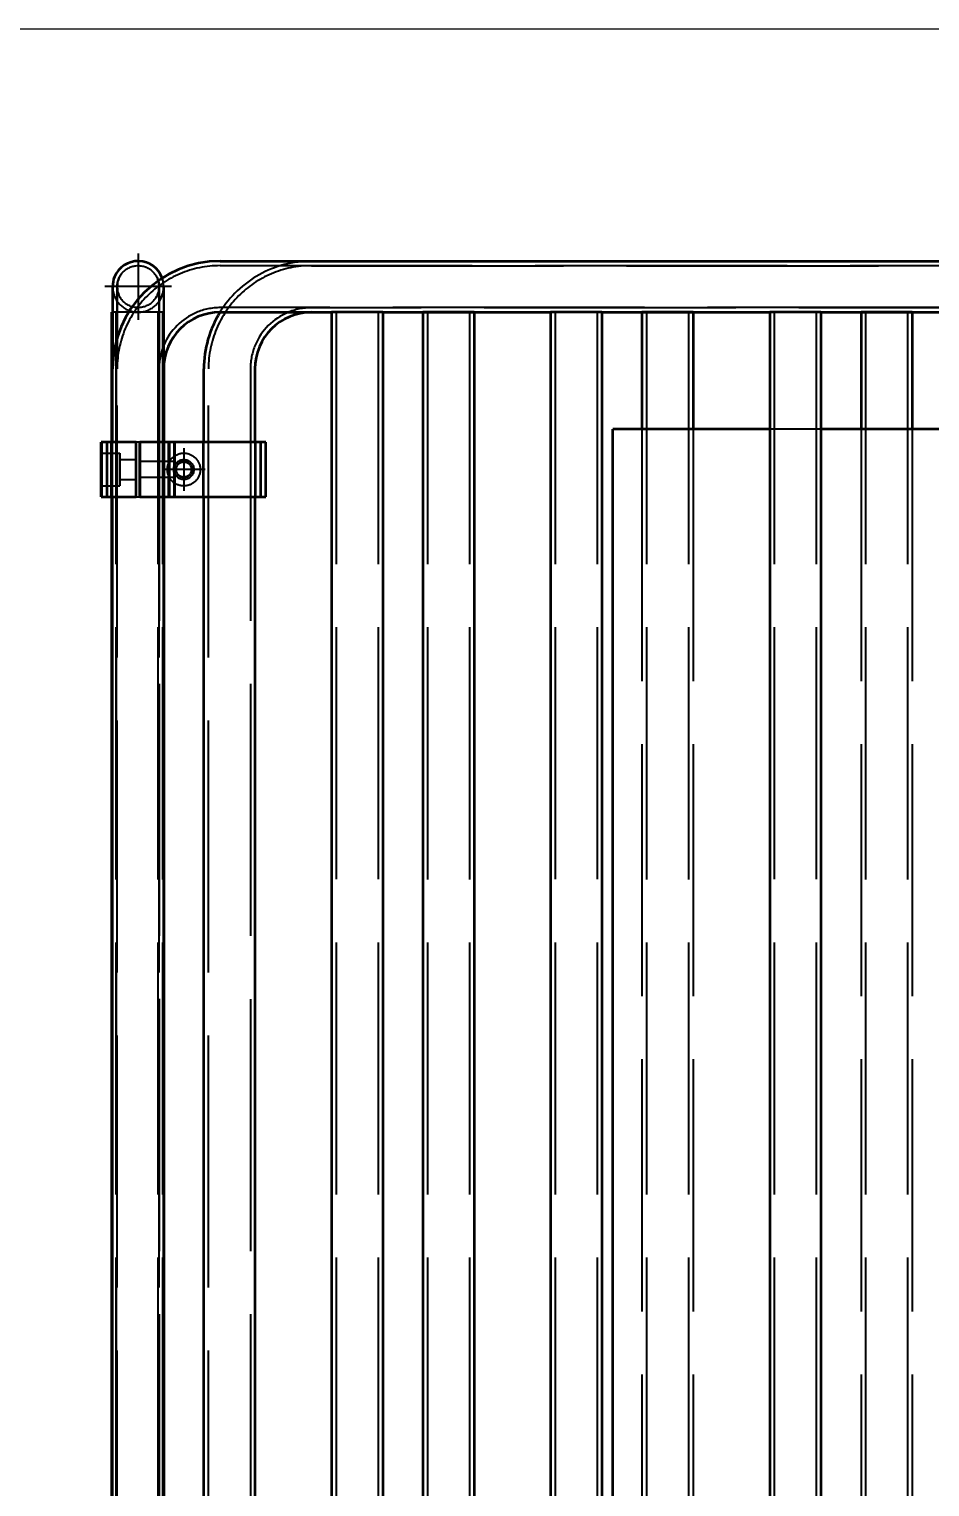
# Model space of a CAD drawing. Header units: millimetres. Extents: x -73083 to 81340, y -6859 to 6812.
# Drawn here: x -69419 to -68925, y -2391 to -1593 of the extents above; entities that cross this region are included whole.
import ezdxf

# ---------------------------------------------------------------- set-up
doc = ezdxf.new("R2010")
doc.units = ezdxf.units.MM
doc.linetypes.add('AM_ISO02W050', pattern=[7.5, 6, -1.5])
doc.linetypes.add('AM_ISO08W050', pattern=[18, 12, -1.5, 3, -1.5])
doc.layers.add('AM_7', color=2, linetype='AM_ISO08W050', lineweight=25)
doc.layers.add('AM_HID', color=1, linetype='AM_ISO02W050', lineweight=25)
doc.layers.add('word_dim', color=253, linetype='Continuous')
doc.styles.get("Standard").update_dxf_attribs({"font": 'romans.shx', "bigfont": 'bigfont.shx'})
doc.dimstyles.new('STANDARD 1-23', dxfattribs={"dimscale": 23, "dimtxt": 3.5, "dimasz": 3, "dimexe": 1, "dimexo": 0, "dimgap": 1, "dimtad": 3, "dimdsep": 46, "dimtxsty": 'Standard', "dimblk1": 'OPEN', "dimblk2": 'OPEN', "dimsah": 1, "dimcen": 0, "dimclrd": 256, "dimclre": 256, "dimclrt": 3, "dimazin": 2, "dimtfac": 1, "dimtmove": 0, "dimatfit": 3, "dimldrblk": 'OPEN', "dimfxl": 0, "dimtolj": 1, "dimtzin": 0, "dimlwd": 13, "dimlwe": 13, "dimarcsym": 0})

# ---------------------------------------------------------------- blocks, each defined once
blk = doc.blocks.new('_Open')
at = {"color": 0, "lineweight": -2}
for p, q in [((-1, 0.167), (0, 0)), ((-1, -0.167), (0, 0)), ((0, 0), (-1, 0))]:
    blk.add_line(p, q, dxfattribs=at)
blk = doc.blocks.new('*D1040')
at = {"layer": 'DEFPOINTS', "color": 0, "ltscale": 2}
for p in [(-68078.92, -1592.68), (-70152.89, -5613.83), (-66959.98, -5613.83)]:
    blk.add_point(p, dxfattribs=at)
at = {"layer": 'word_dim', "lineweight": 13, "ltscale": 2}
for p, q in [((-68078.92, -1592.68), (-70175.89, -1592.68)), ((-70152.89, -1661.68), (-70152.89, -5544.83)), ((-66959.98, -5613.83), (-70175.89, -5613.83))]:
    blk.add_line(p, q, dxfattribs=at)
at = {"layer": 'word_dim', "lineweight": 13, "ltscale": 2, "xscale": 69, "yscale": 69, "zscale": 69}
for p, rotation in [((-70152.89, -1592.68), 90), ((-70152.89, -5613.83), 270)]:
    blk.add_blockref('_Open', p, dxfattribs=dict(at, rotation=rotation))
at = {"layer": 'word_dim', "color": 3, "ltscale": 2, "insert": (-70216.14, -3603.25), "char_height": 80.5, "attachment_point": 5, "rotation": 90}
blk.add_mtext('\\A1;4021.2', dxfattribs=at)

msp = doc.modelspace()

# ---------------------------------------------------------------- linework, layer by layer
at = {"color": 7, "lineweight": 35, "ltscale": 23}
for p, q in [((-69313.97734, -1719.64978), (-68908.97741, -1719.64929)), ((-69372.9771, -1733.69616), (-69372.97734, -1778.54504)), ((-69372.97734, -1747.64953), (-69373.61602, -1747.64953)), ((-69373.61602, -1747.64953), (-69373.61602, -1818.79748)), ((-69313.97734, -1747.64978), (-69252.97832, -1747.64953)), ((-69263.95708, -1747.67346), (-69252.98101, -1747.67346)), ((-69224.97844, -1747.64953), (-69252.97832, -1747.64953)), ((-69252.97832, -1747.64953), (-69252.97759, -2800.67297)), ((-69224.98101, -1747.67346), (-69202.95806, -1747.67346)), ((-69224.97844, -1747.64953), (-69132.97844, -1747.64953)), ((-69224.97844, -1747.64953), (-69224.97747, -2800.67297)), ((-69174.95806, -1747.67346), (-69202.95806, -1747.67346)), ((-69202.95806, -1747.67346), (-69202.95708, -2800.67053)), ((-69174.95806, -1747.67346), (-69132.98101, -1747.67346)), ((-69174.95806, -1747.67346), (-69174.95708, -2800.67053)), ((-69104.97844, -1747.64953), (-69132.97844, -1747.64953)), ((-69132.97844, -1747.64953), (-69132.97747, -2800.67297)), ((-69104.98107, -1747.67346), (-69082.95806, -1747.67346)), ((-69104.97844, -1747.64953), (-69012.97844, -1747.64953)), ((-69104.97844, -1747.64953), (-69104.97747, -2800.67297)), ((-69054.95806, -1747.67346), (-69082.95806, -1747.67346)), ((-69082.95806, -1747.67346), (-69082.958, -1811.68347)), ((-69054.95806, -1747.67346), (-69012.98107, -1747.67346)), ((-69054.95806, -1747.67346), (-69054.958, -1811.68322)), ((-68984.97844, -1747.64929), (-69012.97844, -1747.64953)), ((-69012.97844, -1747.64953), (-69012.97747, -2800.67297)), ((-68984.98107, -1747.67321), (-68962.95806, -1747.67321)), ((-68984.97844, -1747.64929), (-68908.97741, -1747.64929)), ((-68984.97844, -1747.64929), (-68984.97747, -2800.67297)), ((-68934.95806, -1747.67321), (-68962.95806, -1747.67321)), ((-68962.95806, -1747.67321), (-68962.958, -1811.68273)), ((-68934.95806, -1747.67321), (-68892.98107, -1747.67321)), ((-68934.95806, -1747.67321), (-68934.958, -1811.68249)), ((-69372.97734, -1818.79772), (-69372.97734, -1778.64978)), ((-69344.97734, -1778.57385), (-69344.97734, -1778.64953)), ((-69344.97734, -1818.79772), (-69344.97734, -1778.64953)), ((-69344.97734, -1778.64978), (-69344.97734, -1818.79772)), ((-69344.97246, -1778.64953), (-69344.97246, -1778.06018)), ((-69344.97222, -1818.79724), (-69344.97246, -1778.64953)), ((-69344.97002, -1777.91174), (-69344.97002, -1778.66101)), ((-69344.97002, -1778.66052), (-69344.97002, -1777.91589)), ((-69344.97002, -1818.79626), (-69344.97002, -1778.66052)), ((-69344.96978, -1818.79626), (-69344.97002, -1778.66101)), ((-69344.96343, -1777.65393), (-69344.96343, -1778.6676)), ((-69344.96343, -1778.66687), (-69344.96343, -1777.6571)), ((-69344.96343, -1818.79553), (-69344.96343, -1778.66687)), ((-69344.96343, -1818.79553), (-69344.96343, -1778.6676)), ((-69344.95708, -1778.67346), (-69344.95708, -1777.45324)), ((-69344.95708, -1818.79479), (-69344.95708, -1778.67346)), ((-69322.95708, -1818.79772), (-69322.95708, -1778.6737)), ((-69294.95708, -1778.6737), (-69294.95708, -1818.79772)), ((-69379.23687, -1848.79772), (-69379.23711, -1818.79772)), ((-69378.97783, -1818.79772), (-69379.23711, -1818.79772)), ((-69375.97734, -1818.79772), (-69378.97734, -1818.79772)), ((-69378.97734, -1818.79772), (-69378.97734, -1848.79772)), ((-69375.97734, -1848.79772), (-69375.97734, -1818.79772)), ((-69359.97734, -1818.79772), (-69375.97734, -1818.79772)), ((-69359.97734, -1848.79772), (-69359.97734, -1818.79772)), ((-69341.97734, -1818.79772), (-69357.97734, -1818.79772)), ((-69357.97734, -1818.79772), (-69357.97734, -1848.79772)), ((-69341.97734, -1818.79772), (-69341.97734, -1848.79772)), ((-69338.97734, -1818.79772), (-69341.97734, -1818.79772)), ((-69338.90532, -1818.79772), (-69338.97783, -1818.79772)), ((-69338.97734, -1848.79772), (-69338.97734, -1818.79772)), ((-69291.95708, -1818.79772), (-69338.90728, -1818.79772)), ((-69338.90532, -1848.79772), (-69338.90532, -1818.79772)), ((-69338.90288, -1848.79626), (-69338.90288, -1818.79626)), ((-69338.89629, -1848.79626), (-69338.89653, -1818.79626)), ((-69291.95708, -1818.79772), (-69291.95684, -1848.79772)), ((-69288.95708, -1818.79772), (-69291.95708, -1818.79772)), ((-69288.95684, -1848.79772), (-69288.95708, -1818.79772)), ((-69012.97911, -1811.68493), (-69098.9442, -1811.68542)), ((-69098.93847, -2800.67248), (-69098.9442, -1811.68542)), ((-68892.97911, -1811.6842), (-68984.97911, -1811.68493)), ((-69379.23687, -1848.79772), (-69378.97783, -1848.79772)), ((-69378.97734, -1848.79772), (-69375.97734, -1848.79772)), ((-69375.97734, -1848.79772), (-69359.97734, -1848.79772)), ((-69373.61602, -1848.79748), (-69373.61504, -2800.67297)), ((-69372.97637, -2800.67346), (-69372.97734, -1848.79772)), ((-69357.97734, -1848.79772), (-69341.97734, -1848.79772)), ((-69344.97637, -2800.67346), (-69344.97734, -1848.79772)), ((-69344.97734, -1848.79772), (-69344.97661, -2588.64953)), ((-69344.97149, -2800.67297), (-69344.97222, -1848.79724)), ((-69344.96904, -2800.67199), (-69344.97002, -1848.79626)), ((-69344.96904, -2800.67199), (-69344.96978, -1848.79626)), ((-69344.9627, -2800.67102), (-69344.96343, -1848.79553)), ((-69344.96245, -2800.67102), (-69344.96343, -1848.79553)), ((-69344.9561, -2800.67053), (-69344.95708, -1848.79479)), ((-69341.97734, -1848.79772), (-69338.97734, -1848.79772)), ((-69338.97783, -1848.79772), (-69338.90532, -1848.79772)), ((-69338.90728, -1848.79772), (-69291.95684, -1848.79772)), ((-69322.9561, -2800.67053), (-69322.95708, -1848.79772)), ((-69294.95708, -1848.79772), (-69294.95635, -2588.67346)), ((-69291.95684, -1848.79772), (-69288.95684, -1848.79772))]:
    msp.add_line(p, q, dxfattribs=at)
msp.add_circle((-69333.95708, -1833.79772), 4.338, dxfattribs=at)
for centre, radius, start, end in [((-69313.97734, -1778.64978), 59, 90.00005032, 180.00004963), ((-69358.9771, -1733.64953), 14, 19.5768248, 157.51011819), ((-69358.95635, -1733.65515), 14.02138, 157.52222128, 180.56073986), ((-69358.97466, -1733.65051), 14.00218, 19.58655782, 22.49982475), ((-69313.97734, -1778.64978), 31, 90.00005032, 180.00004963), ((-69263.95708, -1778.67346), 59, 148.27557948, 180.00004963), ((-69263.95708, -1778.67346), 31, 90.00005032, 180.00004963)]:
    msp.add_arc(centre, radius, start, end, dxfattribs=at)
for start_param, end_param in [(3.141592678, 6.283185332), (0.000000025, 3.141592678)]:
    msp.add_ellipse((-69379.07085, -1833.79772), major_axis=(0.00002, -9), ratio=0.003952981, start_param=start_param, end_param=end_param, dxfattribs=at)
at = {"layer": 'AM_7', "ltscale": 23}
for p, q in [((-69358.9771, -1715.44958), (-69358.9771, -1751.84973)), ((-69340.77715, -1733.64953), (-69377.17705, -1733.64953)), ((-69333.95708, -1822.09777), (-69333.95708, -1845.49792)), ((-69322.25689, -1833.79797), (-69345.65703, -1833.79797))]:
    msp.add_line(p, q, dxfattribs=at)
at = {"layer": 'AM_HID', "ltscale": 23}
for p, q in [((-69313.97734, -1722.14978), (-68908.97741, -1722.14929)), ((-69263.95708, -1719.67346), (-68858.95708, -1719.67321)), ((-69263.95708, -1722.17346), (-68858.95708, -1722.17321)), ((-69372.9771, -1733.79235), (-69372.9771, -1733.69616)), ((-69373.61528, -1747.64953), (-69373.61431, -2828.64953)), ((-69359.61528, -1747.65539), (-69373.61528, -1747.65539)), ((-69373.61528, -1747.65539), (-69373.61431, -2828.65539)), ((-69373.61431, -1747.64953), (-69373.61333, -2828.64953)), ((-69373.61431, -1747.65612), (-69373.61357, -2828.65637)), ((-69373.61357, -1747.64953), (-69373.6126, -2828.64953)), ((-69373.61357, -1747.65686), (-69373.6126, -2828.65686)), ((-69373.61284, -1747.64953), (-69373.61187, -2828.64953)), ((-69373.61284, -1747.65759), (-69373.61187, -2828.65734)), ((-69373.61211, -1747.65832), (-69373.61113, -2828.65832)), ((-69373.61113, -1747.65905), (-69373.61016, -2828.6593)), ((-69373.6104, -1747.65979), (-69373.60942, -2828.65979)), ((-69373.60869, -1747.66174), (-69373.60772, -2828.66174)), ((-69373.60796, -1747.66247), (-69373.60698, -2828.66223)), ((-69373.60723, -1747.6632), (-69373.60625, -2828.6632)), ((-69373.60625, -1747.66394), (-69373.60527, -2828.66418)), ((-69373.60552, -1747.66467), (-69373.60454, -2828.66467)), ((-69373.60479, -1747.6654), (-69373.60381, -2828.66516)), ((-69373.60405, -1747.66613), (-69373.60308, -2828.66613)), ((-69373.60234, -1747.66833), (-69373.60137, -2828.66809)), ((-69373.60137, -1747.66906), (-69373.60039, -2828.66906)), ((-69373.60064, -1747.66979), (-69373.59966, -2828.67004)), ((-69373.5999, -1747.67053), (-69373.59893, -2828.67053)), ((-69373.59917, -1747.67126), (-69373.59819, -2828.6715)), ((-69373.59819, -1747.67199), (-69373.59722, -2828.67199)), ((-69373.59746, -1747.67297), (-69373.59649, -2828.67297)), ((-69359.61602, -1747.64953), (-69372.97734, -1747.64953)), ((-69371.11602, -1747.64953), (-69371.11504, -2828.64953)), ((-69371.11528, -1747.64953), (-69371.11431, -2828.64953)), ((-69371.11528, -1747.65539), (-69371.11431, -2828.65539)), ((-69371.11431, -1747.64953), (-69371.11333, -2828.64953)), ((-69371.11431, -1747.65612), (-69371.11357, -2828.65637)), ((-69371.11357, -1747.64953), (-69371.1126, -2828.64953)), ((-69371.11357, -1747.65686), (-69371.1126, -2828.65686)), ((-69371.11284, -1747.64953), (-69371.11187, -2828.64953)), ((-69371.11284, -1747.65759), (-69371.11187, -2828.65734)), ((-69371.11211, -1747.65832), (-69371.11113, -2828.65832)), ((-69371.11113, -1747.65905), (-69371.11016, -2828.6593)), ((-69371.1104, -1747.65979), (-69371.10942, -2828.65979)), ((-69371.10869, -1747.66174), (-69371.10772, -2828.66174)), ((-69371.10796, -1747.66247), (-69371.10698, -2828.66223)), ((-69371.10723, -1747.6632), (-69371.10625, -2828.6632)), ((-69371.10625, -1747.66394), (-69371.10527, -2828.66418)), ((-69371.10552, -1747.66467), (-69371.10454, -2828.66467)), ((-69371.10479, -1747.6654), (-69371.10381, -2828.66516)), ((-69371.10405, -1747.66613), (-69371.10308, -2828.66613)), ((-69371.10234, -1747.66833), (-69371.10137, -2828.66809)), ((-69371.10137, -1747.66906), (-69371.10039, -2828.66906)), ((-69371.10064, -1747.66979), (-69371.09966, -2828.67004)), ((-69371.0999, -1747.67053), (-69371.09893, -2828.67053)), ((-69371.09917, -1747.67126), (-69371.09819, -2828.6715)), ((-69371.09819, -1747.67199), (-69371.09722, -2828.67199)), ((-69371.09746, -1747.67297), (-69371.09649, -2828.67297)), ((-69345.61602, -1747.64953), (-69359.61602, -1747.64953)), ((-69345.61528, -1747.65539), (-69359.61528, -1747.65539)), ((-69348.11602, -1747.64953), (-69348.11504, -2828.64953)), ((-69348.11528, -1747.64953), (-69348.11431, -2828.64953)), ((-69348.11528, -1747.65539), (-69348.11431, -2828.65539)), ((-69348.11431, -1747.64953), (-69348.11333, -2828.64953)), ((-69348.11431, -1747.65612), (-69348.11357, -2828.65637)), ((-69348.11357, -1747.64953), (-69348.1126, -2828.64953)), ((-69348.11357, -1747.65686), (-69348.1126, -2828.65686)), ((-69348.11284, -1747.64953), (-69348.11187, -2828.64953)), ((-69348.11284, -1747.65759), (-69348.11187, -2828.65734)), ((-69348.11211, -1747.65832), (-69348.11113, -2828.65832)), ((-69348.11113, -1747.65905), (-69348.11016, -2828.6593)), ((-69348.1104, -1747.65979), (-69348.10942, -2828.65979)), ((-69348.10869, -1747.66174), (-69348.10772, -2828.66174)), ((-69348.10796, -1747.66247), (-69348.10698, -2828.66223)), ((-69348.10723, -1747.6632), (-69348.10625, -2828.6632)), ((-69348.10625, -1747.66394), (-69348.10527, -2828.66418)), ((-69348.10552, -1747.66467), (-69348.10454, -2828.66467)), ((-69348.10479, -1747.6654), (-69348.10381, -2828.66516)), ((-69348.10405, -1747.66613), (-69348.10308, -2828.66613)), ((-69348.10234, -1747.66833), (-69348.10137, -2828.66809)), ((-69348.10137, -1747.66906), (-69348.10039, -2828.66906)), ((-69348.10064, -1747.66979), (-69348.09966, -2828.67004)), ((-69348.0999, -1747.67053), (-69348.09893, -2828.67053)), ((-69348.09917, -1747.67126), (-69348.09819, -2828.6715)), ((-69348.09819, -1747.67199), (-69348.09722, -2828.67199)), ((-69348.09746, -1747.67272), (-69348.09649, -2828.67297)), ((-69345.61602, -1747.64953), (-69345.61504, -2828.64953)), ((-69345.61528, -1747.64953), (-69345.61431, -2828.64953)), ((-69345.61528, -1747.65539), (-69345.61431, -2828.65539)), ((-69345.61431, -1747.64953), (-69345.61333, -2828.64953)), ((-69345.61431, -1747.65612), (-69345.61357, -2828.65637)), ((-69345.61357, -1747.64953), (-69345.6126, -2828.64953)), ((-69345.61357, -1747.65686), (-69345.6126, -2828.65686)), ((-69345.61284, -1747.64953), (-69345.61187, -2828.64953)), ((-69345.61284, -1747.65759), (-69345.61187, -2828.65734)), ((-69345.61211, -1747.65832), (-69345.61113, -2828.65832)), ((-69345.61113, -1747.65905), (-69345.61016, -2828.6593)), ((-69345.6104, -1747.65979), (-69345.60942, -2828.65979)), ((-69345.60869, -1747.66174), (-69345.60772, -2828.66174)), ((-69345.60796, -1747.66247), (-69345.60698, -2828.66223)), ((-69345.60723, -1747.6632), (-69345.60625, -2828.6632)), ((-69345.60625, -1747.66394), (-69345.60527, -2828.66418)), ((-69345.60552, -1747.66467), (-69345.60454, -2828.66467)), ((-69345.60479, -1747.6654), (-69345.60381, -2828.66516)), ((-69345.60405, -1747.66613), (-69345.60308, -2828.66613)), ((-69345.60234, -1747.66833), (-69345.60137, -2828.66809)), ((-69345.60137, -1747.66906), (-69345.60039, -2828.66906)), ((-69345.60064, -1747.66979), (-69345.59966, -2828.67004)), ((-69345.5999, -1747.67053), (-69345.59893, -2828.67053)), ((-69345.59917, -1747.67126), (-69345.59819, -2828.6715)), ((-69345.59819, -1747.67199), (-69345.59722, -2828.67199)), ((-69345.59746, -1747.67272), (-69345.59649, -2828.67297)), ((-68908.97741, -1745.14929), (-69313.97734, -1745.14978)), ((-68858.95708, -1745.17321), (-69263.95708, -1745.17346)), ((-69252.98101, -1747.67346), (-69224.98101, -1747.67346)), ((-69252.97832, -1747.64953), (-69224.97844, -1747.64953)), ((-69250.47844, -1747.64953), (-69250.47747, -2828.64953)), ((-69227.47844, -1747.64953), (-69227.47747, -2828.64953)), ((-69202.95806, -1747.67346), (-69174.95806, -1747.67346)), ((-69200.45806, -1747.67346), (-69200.45708, -2828.67346)), ((-69177.45806, -1747.67346), (-69177.45708, -2828.67346)), ((-69132.98101, -1747.67346), (-69104.98107, -1747.67346)), ((-69132.97844, -1747.64953), (-69104.97844, -1747.64953)), ((-69130.47844, -1747.64953), (-69130.47747, -2828.64953)), ((-69107.47844, -1747.64953), (-69107.47747, -2828.64953)), ((-69082.95806, -1747.67346), (-69054.95806, -1747.67346)), ((-69080.45806, -1747.67346), (-69080.45714, -2828.67346)), ((-69057.45806, -1747.67346), (-69057.45714, -2828.67346)), ((-69012.98107, -1747.67346), (-68984.98107, -1747.67321)), ((-69012.97844, -1747.64953), (-68984.97844, -1747.64929)), ((-69010.47844, -1747.64953), (-69010.47747, -2828.64953)), ((-68987.47844, -1747.64929), (-68987.47747, -2828.64953)), ((-68962.95806, -1747.67321), (-68934.95806, -1747.67321)), ((-68960.45806, -1747.67321), (-68960.45714, -2828.67346)), ((-68937.45806, -1747.67321), (-68937.45714, -2828.67297)), ((-69372.97734, -1778.54504), (-69372.97734, -1778.64953)), ((-69372.97637, -2971.64953), (-69372.97734, -1778.64953)), ((-69372.97539, -2971.65441), (-69372.97637, -1778.65466)), ((-69372.97124, -2971.64953), (-69372.97246, -1778.64953)), ((-69372.9688, -2971.66076), (-69372.97002, -1778.66052)), ((-69372.9688, -2971.66076), (-69372.97002, -1778.66101)), ((-69372.96245, -2971.66711), (-69372.96343, -1778.66687)), ((-69372.96245, -2971.6676), (-69372.96343, -1778.6676)), ((-69372.95586, -2971.67346), (-69372.95708, -1778.6737)), ((-69370.47637, -2971.64953), (-69370.47734, -1778.64953)), ((-69370.47637, -2971.64953), (-69370.47734, -1778.64978)), ((-69370.47539, -2971.65441), (-69370.47637, -1778.65466)), ((-69370.47124, -2971.64953), (-69370.47246, -1778.64953)), ((-69370.4688, -2971.66076), (-69370.47002, -1778.66052)), ((-69370.4688, -2971.66076), (-69370.47002, -1778.66101)), ((-69370.46245, -2971.66711), (-69370.46343, -1778.66687)), ((-69370.46245, -2971.6676), (-69370.46343, -1778.6676)), ((-69370.45586, -2971.67346), (-69370.45708, -1778.6737)), ((-69347.47637, -2971.64953), (-69347.47734, -1778.64953)), ((-69347.47734, -1778.64978), (-69347.47637, -2971.64953)), ((-69347.47539, -2971.65441), (-69347.47637, -1778.65466)), ((-69347.47124, -2971.64953), (-69347.47246, -1778.64953)), ((-69347.4688, -2971.66076), (-69347.47002, -1778.66052)), ((-69347.4688, -2971.66076), (-69347.47002, -1778.66101)), ((-69347.46245, -2971.66711), (-69347.46343, -1778.66687)), ((-69347.46245, -2971.6676), (-69347.46343, -1778.6676)), ((-69347.45586, -2971.67346), (-69347.45708, -1778.67346)), ((-69344.97539, -2971.65441), (-69344.97637, -1778.65466)), ((-69320.45586, -2971.67346), (-69320.45708, -1778.6737)), ((-69297.45708, -1778.6737), (-69297.45586, -2971.67346)), ((-69379.23467, -1848.79675), (-69379.23467, -1818.79675)), ((-69379.22808, -1848.79675), (-69379.22808, -1818.79675)), ((-69378.95708, -1818.79772), (-69378.95684, -1848.79772)), ((-69378.90483, -1818.79772), (-69378.90483, -1848.79772)), ((-69378.90264, -1818.79626), (-69378.90264, -1848.79626)), ((-69378.89605, -1818.79626), (-69378.89605, -1848.79626)), ((-69376.24883, -1818.79772), (-69376.24883, -1848.79772)), ((-69376.24663, -1818.79675), (-69376.24639, -1848.79675)), ((-69376.24004, -1818.79675), (-69376.24004, -1848.79675)), ((-69375.97734, -1818.79772), (-69375.97734, -1848.79772)), ((-69375.95684, -1848.79772), (-69375.95708, -1818.79772)), ((-69375.95708, -1818.79797), (-69375.95708, -1848.79797)), ((-69375.89312, -1848.79772), (-69375.89312, -1818.79772)), ((-69375.89067, -1848.79626), (-69375.89067, -1818.79626)), ((-69375.88433, -1848.79626), (-69375.88433, -1818.79626)), ((-69373.66997, -1848.79772), (-69373.66997, -1818.79772)), ((-69373.66753, -1848.79675), (-69373.66753, -1818.79675)), ((-69373.66118, -1848.79675), (-69373.66118, -1818.79675)), ((-69373.61602, -1818.79748), (-69373.61602, -1848.79748)), ((-69373.47734, -1848.79772), (-69373.47734, -1818.79772)), ((-69373.47734, -1848.79772), (-69373.47734, -1818.79772)), ((-69373.47222, -1848.79772), (-69373.47222, -1818.79772)), ((-69373.47002, -1848.7965), (-69373.47002, -1818.7965)), ((-69373.46343, -1848.7965), (-69373.46343, -1818.7965)), ((-69373.42241, -1848.79772), (-69373.42241, -1818.79772)), ((-69373.42241, -1848.79797), (-69373.42241, -1818.79797)), ((-69372.97734, -1848.79772), (-69372.97734, -1818.79772)), ((-69360.24907, -1818.79772), (-69360.24907, -1848.79772)), ((-69360.24663, -1818.79675), (-69360.24663, -1848.79675)), ((-69360.24028, -1818.79675), (-69360.24004, -1848.79675)), ((-69360.2271, -1848.79772), (-69360.2271, -1818.79772)), ((-69360.22466, -1848.79675), (-69360.22466, -1818.79675)), ((-69360.21831, -1848.79675), (-69360.21831, -1818.79675)), ((-69360.11284, -1848.79772), (-69360.11284, -1818.79772)), ((-69360.1104, -1848.7965), (-69360.1104, -1818.7965)), ((-69360.10381, -1848.7965), (-69360.10381, -1818.7965)), ((-69360.02935, -1848.79772), (-69360.02959, -1818.79772)), ((-69360.02715, -1848.7965), (-69360.02715, -1818.7965)), ((-69360.02056, -1848.7965), (-69360.02056, -1818.7965)), ((-69359.89336, -1818.79772), (-69359.97783, -1818.79772)), ((-69359.91509, -1848.79772), (-69359.91509, -1818.79772)), ((-69359.91265, -1848.79626), (-69359.91265, -1818.79626)), ((-69359.9063, -1848.79626), (-69359.9063, -1818.79626)), ((-69358.25103, -1818.79772), (-69359.89531, -1818.79772)), ((-69359.89312, -1848.79772), (-69359.89336, -1818.79772)), ((-69359.89092, -1848.79626), (-69359.89092, -1818.79626)), ((-69359.88433, -1848.79626), (-69359.88433, -1818.79626)), ((-69358.24907, -1848.79772), (-69358.24907, -1818.79772)), ((-69358.24907, -1818.79772), (-69358.2271, -1818.79772)), ((-69358.24663, -1848.79675), (-69358.24663, -1818.79675)), ((-69358.24004, -1848.79675), (-69358.24028, -1818.79675)), ((-69358.11284, -1818.79772), (-69358.2271, -1818.79772)), ((-69358.2271, -1848.79772), (-69358.2271, -1818.79772)), ((-69358.22466, -1848.79675), (-69358.22466, -1818.79675)), ((-69358.21831, -1848.79675), (-69358.21831, -1818.79675)), ((-69358.11284, -1848.79772), (-69358.11284, -1818.79772)), ((-69358.11284, -1818.79772), (-69358.02959, -1818.79772)), ((-69358.1104, -1848.7965), (-69358.1104, -1818.7965)), ((-69358.10381, -1848.7965), (-69358.10405, -1818.7965)), ((-69358.02959, -1848.79772), (-69358.02959, -1818.79772)), ((-69357.97783, -1818.79772), (-69358.02959, -1818.79772)), ((-69358.02715, -1848.7965), (-69358.02715, -1818.7965)), ((-69358.02056, -1848.7965), (-69358.02056, -1818.7965)), ((-69357.91509, -1848.79772), (-69357.91509, -1818.79772)), ((-69357.91265, -1848.79626), (-69357.91265, -1818.79626)), ((-69357.9063, -1848.79626), (-69357.9063, -1818.79626)), ((-69357.89336, -1818.79772), (-69357.89312, -1848.79772)), ((-69357.89092, -1818.79626), (-69357.89092, -1848.79626)), ((-69357.88433, -1818.79626), (-69357.88433, -1848.79626)), ((-69344.97734, -1848.79772), (-69344.97734, -1818.79772)), ((-69344.97734, -1818.79772), (-69344.97734, -1848.79772)), ((-69344.97222, -1848.79724), (-69344.97222, -1818.79724)), ((-69344.97002, -1848.79626), (-69344.97002, -1818.79626)), ((-69344.96978, -1848.79626), (-69344.96978, -1818.79626)), ((-69344.96343, -1848.79553), (-69344.96343, -1818.79553)), ((-69344.96343, -1848.79553), (-69344.96343, -1818.79553)), ((-69344.95708, -1848.79479), (-69344.95708, -1818.79479)), ((-69344.66997, -1848.79772), (-69344.66997, -1818.79772)), ((-69344.66753, -1848.79675), (-69344.66753, -1818.79675)), ((-69344.66118, -1848.79675), (-69344.66118, -1818.79675)), ((-69344.4915, -1848.79772), (-69344.4915, -1818.79772)), ((-69344.4915, -1848.79772), (-69344.4915, -1818.79772)), ((-69344.47734, -1848.79772), (-69344.47734, -1818.79772)), ((-69344.47734, -1848.79772), (-69344.47734, -1818.79772)), ((-69344.47222, -1848.79772), (-69344.47222, -1818.79772)), ((-69344.47002, -1848.79626), (-69344.47002, -1818.79626)), ((-69344.46343, -1848.7965), (-69344.46343, -1818.7965)), ((-69342.24907, -1848.79772), (-69342.24907, -1818.79772)), ((-69342.24688, -1848.79675), (-69342.24688, -1818.79675)), ((-69342.24028, -1848.79675), (-69342.24028, -1818.79675)), ((-69341.97734, -1848.79772), (-69341.97734, -1818.79772)), ((-69341.89336, -1818.79772), (-69341.89336, -1848.79772)), ((-69341.89092, -1818.79626), (-69341.89092, -1848.79626)), ((-69341.88457, -1818.79626), (-69341.88457, -1848.79626)), ((-69339.23735, -1818.79772), (-69339.23735, -1848.79772)), ((-69339.23491, -1818.79675), (-69339.23491, -1848.79675)), ((-69339.22857, -1818.79675), (-69339.22857, -1848.79675)), ((-69323.42241, -1848.79772), (-69323.42241, -1818.79772)), ((-69323.42241, -1848.79772), (-69323.42241, -1818.79772)), ((-69322.95708, -1848.79772), (-69322.95708, -1818.79772)), ((-69294.95708, -1818.79772), (-69294.95708, -1848.79772)), ((-69294.4915, -1848.79772), (-69294.4915, -1818.79772)), ((-69294.4915, -1848.79772), (-69294.4915, -1818.79772)), ((-69291.95708, -1848.79797), (-69291.95708, -1818.79797)), ((-69082.958, -1811.68347), (-69082.95714, -2828.67346)), ((-69054.958, -1811.68322), (-69054.95714, -2828.67346)), ((-68984.97911, -1811.68493), (-69012.97911, -1811.68493)), ((-68962.958, -1811.68273), (-68962.95714, -2828.67346)), ((-68934.958, -1811.68249), (-68934.95714, -2828.67297)), ((-69379.07085, -1824.79772), (-69369.07109, -1824.79772)), ((-69379.06865, -1824.7965), (-69369.06865, -1824.7965)), ((-69379.06206, -1824.7965), (-69369.06231, -1824.7965)), ((-69378.97734, -1824.79772), (-69368.97734, -1824.79772)), ((-69368.97734, -1842.79772), (-69368.97734, -1824.79772)), ((-69369.07109, -1828.29772), (-69360.07109, -1828.29772)), ((-69369.06865, -1828.2965), (-69360.06865, -1828.2965)), ((-69369.06231, -1828.2965), (-69360.06231, -1828.2965)), ((-69368.97734, -1828.29772), (-69359.97734, -1828.29772)), ((-69339.07134, -1829.45983), (-69358.07109, -1829.45983)), ((-69339.0689, -1829.45861), (-69358.06865, -1829.45861)), ((-69339.06255, -1829.45861), (-69358.06231, -1829.45861)), ((-69338.97734, -1829.45983), (-69357.97734, -1829.45983)), ((-69379.07085, -1842.79772), (-69369.07109, -1842.79772)), ((-69379.06865, -1842.7965), (-69369.06865, -1842.7965)), ((-69379.06206, -1842.7965), (-69369.06231, -1842.7965)), ((-69378.97734, -1842.79772), (-69368.97734, -1842.79772)), ((-69369.07109, -1839.29772), (-69360.07109, -1839.29772)), ((-69369.06865, -1839.2965), (-69360.06865, -1839.2965)), ((-69369.06231, -1839.2965), (-69360.06231, -1839.2965)), ((-69368.97734, -1839.29772), (-69359.97734, -1839.29772)), ((-69339.07134, -1838.13586), (-69358.07109, -1838.13586)), ((-69339.0689, -1838.13464), (-69358.06865, -1838.13464)), ((-69339.06255, -1838.13464), (-69358.06231, -1838.13464)), ((-69338.97734, -1838.13562), (-69357.97734, -1838.13586)), ((-69359.97783, -1848.79772), (-69359.89312, -1848.79772)), ((-69359.89531, -1848.79772), (-69358.25103, -1848.79772)), ((-69358.24907, -1848.79772), (-69358.2271, -1848.79772)), ((-69358.11284, -1848.79772), (-69358.2271, -1848.79772)), ((-69358.11284, -1848.79772), (-69358.02959, -1848.79772)), ((-69357.97783, -1848.79772), (-69358.02959, -1848.79772))]:
    msp.add_line(p, q, dxfattribs=at)
for points in [[(-69370.61797, -1725.87902), (-69371.03154, -1726.53649), (-69371.40776, -1727.21618), (-69371.81816, -1728.07946), (-69372.16851, -1728.96887), (-69372.45757, -1729.88), (-69372.68389, -1730.80895), (-69372.846, -1731.75109), (-69372.94365, -1732.70202), (-69372.97612, -1734.11218), (-69372.97637, -1778.65466)], [(-69370.61162, -1725.88537), (-69371.02495, -1726.54284), (-69371.40117, -1727.22253), (-69371.81157, -1728.08581), (-69372.16216, -1728.97521), (-69372.45122, -1729.88635), (-69372.6773, -1730.8153), (-69372.83965, -1731.7572), (-69372.93731, -1732.70837), (-69372.96978, -1734.11853), (-69372.97002, -1778.66101)], [(-69370.60503, -1725.89196), (-69371.01836, -1726.54968), (-69371.39482, -1727.22912), (-69371.80523, -1728.0924), (-69372.15557, -1728.98181), (-69372.44463, -1729.89318), (-69372.67095, -1730.82189), (-69372.83306, -1731.76403), (-69372.93071, -1732.71496), (-69372.96318, -1734.12512), (-69372.96343, -1778.6676)], [(-69369.60234, -1729.25061), (-69370.05107, -1730.54895), (-69370.23687, -1731.31188), (-69370.37017, -1732.08581), (-69370.47319, -1733.80773), (-69370.47466, -1733.8551), (-69370.4749, -1733.85681), (-69370.47539, -1733.85437), (-69370.4771, -1733.68103), (-69370.4771, -1733.67395), (-69370.4771, -1733.99865), (-69370.47734, -1778.64953)], [(-69368.53911, -1727.26745), (-69369.18779, -1728.36584), (-69369.52495, -1729.07507), (-69369.81279, -1729.80578), (-69370.05034, -1730.55407), (-69370.23613, -1731.31701), (-69370.36919, -1732.09094), (-69370.47222, -1733.81311), (-69370.47393, -1733.86022), (-69370.47393, -1733.86193), (-69370.47441, -1733.85974), (-69370.47612, -1733.6864), (-69370.47612, -1733.67932), (-69370.47612, -1734.00378), (-69370.47637, -1778.65466)], [(-69368.53276, -1727.2738), (-69369.1812, -1728.37219), (-69369.51836, -1729.08142), (-69369.80645, -1729.81188), (-69370.04375, -1730.56042), (-69370.22954, -1731.32336), (-69370.36284, -1732.09729), (-69370.46563, -1733.81945), (-69370.46733, -1733.86657), (-69370.46758, -1733.86828), (-69370.46807, -1733.86584), (-69370.46953, -1733.69274), (-69370.46978, -1733.68542), (-69370.46978, -1734.01013), (-69370.47002, -1778.66101)], [(-69368.52617, -1727.28039), (-69369.17485, -1728.37902), (-69369.51201, -1729.08801), (-69369.79985, -1729.81872), (-69370.03716, -1730.56726), (-69370.22295, -1731.3302), (-69370.35625, -1732.10388), (-69370.45928, -1733.82604), (-69370.46099, -1733.87316), (-69370.46099, -1733.87487), (-69370.46148, -1733.87268), (-69370.46318, -1733.69934), (-69370.46318, -1733.69226), (-69370.46318, -1734.01672), (-69370.46343, -1778.6676)], [(-69347.47246, -1778.64953), (-69347.47271, -1734.22863), (-69347.47271, -1733.67761), (-69347.47271, -1733.67297), (-69347.47344, -1733.7694), (-69347.47393, -1733.78234), (-69347.47466, -1733.77941), (-69347.48491, -1733.3529), (-69347.57988, -1732.08361), (-69347.71318, -1731.30993), (-69347.89922, -1730.54699), (-69348.34819, -1729.24865)], [(-69347.47002, -1778.66052), (-69347.47026, -1734.23937), (-69347.47026, -1733.68835), (-69347.47026, -1733.68371), (-69347.47026, -1733.70031), (-69347.471, -1733.7799), (-69347.47149, -1733.79309), (-69347.47222, -1733.79016), (-69347.48247, -1733.36364), (-69347.57744, -1732.09436), (-69347.71074, -1731.32067), (-69347.89678, -1730.55773), (-69348.13433, -1729.8092)], [(-69347.46343, -1778.66687), (-69347.46392, -1734.24572), (-69347.46392, -1733.6947), (-69347.46392, -1733.69006), (-69347.46392, -1733.70666), (-69347.46465, -1733.78625), (-69347.46514, -1733.79943), (-69347.46587, -1733.7965), (-69347.47588, -1733.36999), (-69347.57085, -1732.1007), (-69347.7044, -1731.32678), (-69347.89019, -1730.56408), (-69348.12774, -1729.81555)], [(-69347.45708, -1778.67346), (-69347.45732, -1734.25231), (-69347.45732, -1733.70129), (-69347.45732, -1733.69665), (-69347.45732, -1733.71325), (-69347.45806, -1733.79309), (-69347.45855, -1733.80603), (-69347.45928, -1733.8031), (-69347.46953, -1733.37658), (-69347.5645, -1732.10729), (-69347.6978, -1731.33361), (-69347.88384, -1730.57067), (-69348.12139, -1729.82214)], [(-69344.97246, -1778.06018), (-69344.97271, -1733.98815), (-69345.00762, -1732.66003), (-69345.10723, -1731.71398), (-69345.27007, -1730.77966), (-69345.49565, -1729.85852), (-69345.78276, -1728.95642)], [(-69344.97002, -1777.91589), (-69344.97026, -1734.00939), (-69345.00274, -1732.70764), (-69345.10039, -1731.75622), (-69345.26274, -1730.81335), (-69345.48931, -1729.88391), (-69345.77861, -1728.97204)], [(-69344.96343, -1777.6571), (-69344.96392, -1734.02404), (-69344.99443, -1732.74108), (-69345.09111, -1731.78381), (-69345.25347, -1730.83361), (-69345.48076, -1729.89709), (-69345.77227, -1728.97839)], [(-69344.95708, -1777.45324), (-69344.95732, -1734.02746), (-69344.98882, -1732.73693), (-69345.08574, -1731.7821), (-69345.2481, -1730.83483), (-69345.47515, -1729.901), (-69345.76567, -1728.98498)], [(-69372.97246, -1778.64953), (-69372.97271, -1734.10827), (-69372.97271, -1733.70568), (-69372.97271, -1733.68176), (-69372.97197, -1733.81677), (-69372.93999, -1734.6051), (-69372.84233, -1735.55603), (-69372.67998, -1736.49792), (-69372.45342, -1737.42687), (-69372.16436, -1738.33801), (-69371.90703, -1739.0072)], [(-69372.97002, -1778.66052), (-69372.97026, -1734.11901), (-69372.97026, -1733.71643), (-69372.97026, -1733.6925), (-69372.96953, -1733.82751), (-69372.93779, -1734.61584), (-69372.83989, -1735.56677), (-69372.67754, -1736.50866), (-69372.45122, -1737.43737), (-69372.16191, -1738.34875)], [(-69372.96343, -1778.66687), (-69372.96392, -1734.12536), (-69372.96392, -1733.72277), (-69372.96392, -1733.69885), (-69372.96318, -1733.83386), (-69372.9312, -1734.62194), (-69372.83355, -1735.57287), (-69372.67095, -1736.51501), (-69372.44463, -1737.44372), (-69372.15557, -1738.35485)], [(-69372.95708, -1778.6737), (-69372.95732, -1734.13195), (-69372.95732, -1733.72937), (-69372.95732, -1733.70544), (-69372.95659, -1733.84045), (-69372.92461, -1734.62878), (-69372.82695, -1735.57971), (-69372.6646, -1736.5216), (-69372.43828, -1737.45056), (-69372.14898, -1738.36169)], [(-69370.47246, -1778.64953), (-69370.47271, -1734.10827), (-69370.47271, -1733.61437), (-69370.47222, -1733.56652), (-69370.47197, -1733.56384), (-69370.47026, -1733.59777), (-69370.36553, -1735.21545), (-69370.23223, -1735.98937), (-69370.04619, -1736.75231), (-69369.59722, -1738.05041)], [(-69370.47002, -1778.66052), (-69370.47026, -1734.11901), (-69370.47026, -1733.62512), (-69370.46978, -1733.57727), (-69370.46953, -1733.57458), (-69370.46807, -1733.60852), (-69370.36309, -1735.22619), (-69370.22979, -1736.00012), (-69370.04375, -1736.76306), (-69369.8062, -1737.51135)], [(-69370.46343, -1778.66687), (-69370.46392, -1734.12536), (-69370.46367, -1733.63146), (-69370.46318, -1733.58361), (-69370.46318, -1733.58093), (-69370.46148, -1733.61462), (-69370.35674, -1735.23254), (-69370.22319, -1736.00646), (-69370.0374, -1736.7694), (-69369.79985, -1737.5177)], [(-69370.45708, -1778.6737), (-69370.45732, -1734.13195), (-69370.45732, -1733.63806), (-69370.45684, -1733.5902), (-69370.45659, -1733.58752), (-69370.45513, -1733.62145), (-69370.35015, -1735.23913), (-69370.21685, -1736.01306), (-69370.03081, -1736.776), (-69369.79326, -1737.52453)], [(-69349.41314, -1740.04235), (-69348.76445, -1738.94372), (-69348.4273, -1738.23474), (-69348.13945, -1737.50402), (-69347.90215, -1736.75549), (-69347.71636, -1735.99255), (-69347.58306, -1735.21887), (-69347.47979, -1733.6029), (-69347.47783, -1733.53234), (-69347.47734, -1733.52819), (-69347.4771, -1733.52966), (-69347.47637, -1733.57409), (-69347.47612, -1734.8612), (-69347.47637, -1778.65466)], [(-69349.40654, -1740.04846), (-69348.75811, -1738.95007), (-69348.42095, -1738.24084), (-69348.13286, -1737.51037), (-69347.89556, -1736.76184), (-69347.70977, -1735.9989), (-69347.57647, -1735.22521), (-69347.47319, -1733.60925), (-69347.47124, -1733.53869), (-69347.471, -1733.53454), (-69347.47075, -1733.53601), (-69347.47002, -1733.58044), (-69347.46978, -1734.86755), (-69347.47002, -1778.66101)], [(-69349.4002, -1740.05529), (-69348.75151, -1738.9569), (-69348.41436, -1738.24768), (-69348.12651, -1737.51696), (-69347.88897, -1736.76867), (-69347.70342, -1736.00573), (-69347.57012, -1735.23181), (-69347.46685, -1733.61608), (-69347.46489, -1733.54528), (-69347.4644, -1733.54113), (-69347.46416, -1733.5426), (-69347.46343, -1733.58703), (-69347.46318, -1734.87438), (-69347.46343, -1778.6676)], [(-69348.35161, -1738.0487), (-69347.90288, -1736.75036), (-69347.71709, -1735.98742), (-69347.58379, -1735.2135), (-69347.48076, -1733.59777), (-69347.47881, -1733.52722), (-69347.47832, -1733.52307), (-69347.47808, -1733.52429), (-69347.47734, -1733.56896), (-69347.4771, -1734.85607), (-69347.47734, -1778.64953)], [(-69347.33428, -1741.43078), (-69346.92095, -1740.77307), (-69346.54448, -1740.09362), (-69346.13408, -1739.23034), (-69345.78374, -1738.34094), (-69345.49468, -1737.42956), (-69345.26836, -1736.50085), (-69345.10625, -1735.55871), (-69345.00859, -1734.60778), (-69344.97612, -1733.6527), (-69344.97612, -1733.651), (-69344.97612, -1733.7008), (-69344.97612, -1736.21838), (-69344.97637, -1778.65466)], [(-69347.32769, -1741.43713), (-69346.91411, -1740.77893), (-69346.53765, -1740.09899), (-69346.127, -1739.23474), (-69345.77617, -1738.3446), (-69345.48735, -1737.43273), (-69345.26104, -1736.50329), (-69345.09917, -1735.56042), (-69345.00176, -1734.60876), (-69344.96978, -1733.66784), (-69344.96978, -1733.65661), (-69344.96978, -1733.70739), (-69344.96978, -1735.72155), (-69344.97002, -1777.91174)], [(-69347.32134, -1741.44372), (-69346.90483, -1740.78088), (-69346.52593, -1740.09558), (-69346.11235, -1739.22253), (-69345.76079, -1738.32556), (-69345.47149, -1737.40637), (-69345.24639, -1736.4696), (-69345.08623, -1735.51965), (-69344.96587, -1733.63391), (-69344.9644, -1733.57165), (-69344.96367, -1733.56042), (-69344.96343, -1733.56433), (-69344.96318, -1733.62292), (-69344.96318, -1735.31018), (-69344.96343, -1777.65393)], [(-69346.0418, -1739.005), (-69345.78228, -1738.32897), (-69345.49053, -1737.40637), (-69345.26372, -1736.46789), (-69345.1021, -1735.51623), (-69344.97979, -1733.62145), (-69344.97808, -1733.5592), (-69344.97759, -1733.54821), (-69344.9771, -1733.61291), (-69344.9771, -1735.29553), (-69344.97734, -1778.57385)]]:
    msp.add_lwpolyline(points, dxfattribs=at)
for centre, radius in [((-69358.9771, -1733.64953), 11.5), ((-69333.95708, -1833.79797), 9), ((-69333.95708, -1833.79772), 5.5)]:
    msp.add_circle(centre, radius, dxfattribs=at)
for centre, radius, start, end in [((-69313.97734, -1778.64978), 56.5, 90.00005032, 180.00004963), ((-69263.95708, -1778.67346), 56.5, 90.00005032, 180.00004963), ((-69263.95708, -1778.67346), 59, 90.00005032, 148.27557948), ((-69358.9771, -1733.64953), 14, 157.51011819, 19.5768248), ((-69313.97734, -1778.64978), 33.5, 90.00005032, 180.00004963), ((-69263.95708, -1778.67346), 33.5, 90.00005032, 180.00004963)]:
    msp.add_arc(centre, radius, start, end, dxfattribs=at)
for centre, major_axis, start_param, end_param in [((-69379.06865, -1833.7965), (0.00002, -9), 3.141598906, 6.283191559), ((-69379.06206, -1833.7965), (0.00002, -9), 3.141598906, 6.283191559), ((-69379.06865, -1833.7965), (0.00002, -9), 0.000006252, 3.141598906), ((-69379.06206, -1833.7965), (0.00002, -9), 0.000006252, 3.141598906), ((-69369.07109, -1833.79772), (0.00002, -9), 3.141592678, 6.283185332), ((-69369.06865, -1833.7965), (0.00002, -9), 3.141598906, 6.283191559), ((-69369.06231, -1833.7965), (0.00002, -9), 3.141598906, 6.283191559), ((-69369.07109, -1833.79772), (0.00002, -9), 0.000000025, 3.141592678), ((-69369.06865, -1833.7965), (0.00002, -9), 0.000006252, 3.141598906), ((-69369.06231, -1833.7965), (0.00002, -9), 0.000006252, 3.141598906), ((-69369.07109, -1833.79772), (0, -5.5), 3.141592678, 6.283185332), ((-69369.06865, -1833.7965), (0, -5.5), 3.141598906, 6.283191559), ((-69369.06231, -1833.7965), (0, -5.5), 3.141598906, 6.283191559), ((-69369.07109, -1833.79772), (0, -5.5), 0.000000025, 3.141592678), ((-69369.06865, -1833.7965), (0, -5.5), 0.000006252, 3.141598906), ((-69369.06231, -1833.7965), (0, -5.5), 0.000006252, 3.141598906), ((-69360.07109, -1833.79772), (0, -5.5), 3.141592678, 6.283185332), ((-69360.06865, -1833.7965), (0, -5.5), 3.141598906, 6.283191559), ((-69360.06231, -1833.7965), (0, -5.5), 3.141598906, 6.283191559), ((-69360.07109, -1833.79772), (0, -5.5), 0.000000025, 3.141592678), ((-69360.06865, -1833.7965), (0, -5.5), 0.000006252, 3.141598906), ((-69360.06231, -1833.7965), (0, -5.5), 0.000006252, 3.141598906), ((-69358.07109, -1833.79772), (0, 4.33789), 0.000000025, 3.141592678), ((-69358.06865, -1833.7965), (0, 4.33789), 0.000006252, 3.141598906), ((-69358.06231, -1833.7965), (0, 4.33789), 0.000006252, 3.141598906), ((-69358.07109, -1833.79772), (0, 4.33789), 3.141592678, 6.283185332), ((-69358.06865, -1833.7965), (0, 4.33789), 3.141598906, 6.283191559), ((-69358.06231, -1833.7965), (0, 4.33789), 3.141598906, 6.283191559), ((-69339.07134, -1833.79772), (0, 4.33789), 0.000000025, 3.141592678), ((-69339.0689, -1833.7965), (0, 4.33789), 0.000006252, 3.141598906), ((-69339.06255, -1833.7965), (0, 4.33789), 0.000006252, 3.141598906), ((-69339.07134, -1833.79772), (0, 4.33789), 3.141592678, 6.283185332), ((-69339.0689, -1833.7965), (0, 4.33789), 3.141598906, 6.283191559), ((-69339.06255, -1833.7965), (0, 4.33789), 3.141598906, 6.283191559)]:
    msp.add_ellipse(centre, major_axis=major_axis, ratio=0.003952981, start_param=start_param, end_param=end_param, dxfattribs=at)

# ---------------------------------------------------------------- dimensions: what is measured, and where the dimension line sits
at = {"layer": 'word_dim', "ltscale": 2}
dim = msp.add_linear_dim(base=(-70152.88579, -5613.83157), p1=(-68078.91532, -1592.67541), p2=(-66959.97977, -5613.83157), angle=90, dimstyle='STANDARD 1-23', override={"dimdec": 1}, dxfattribs=at)
dim.commit()
dim.dimension.update_dxf_attribs({"geometry": '*D1040', "text_midpoint": (-70216.13579, -3603.25349)})

doc.saveas('drawing.dxf')
